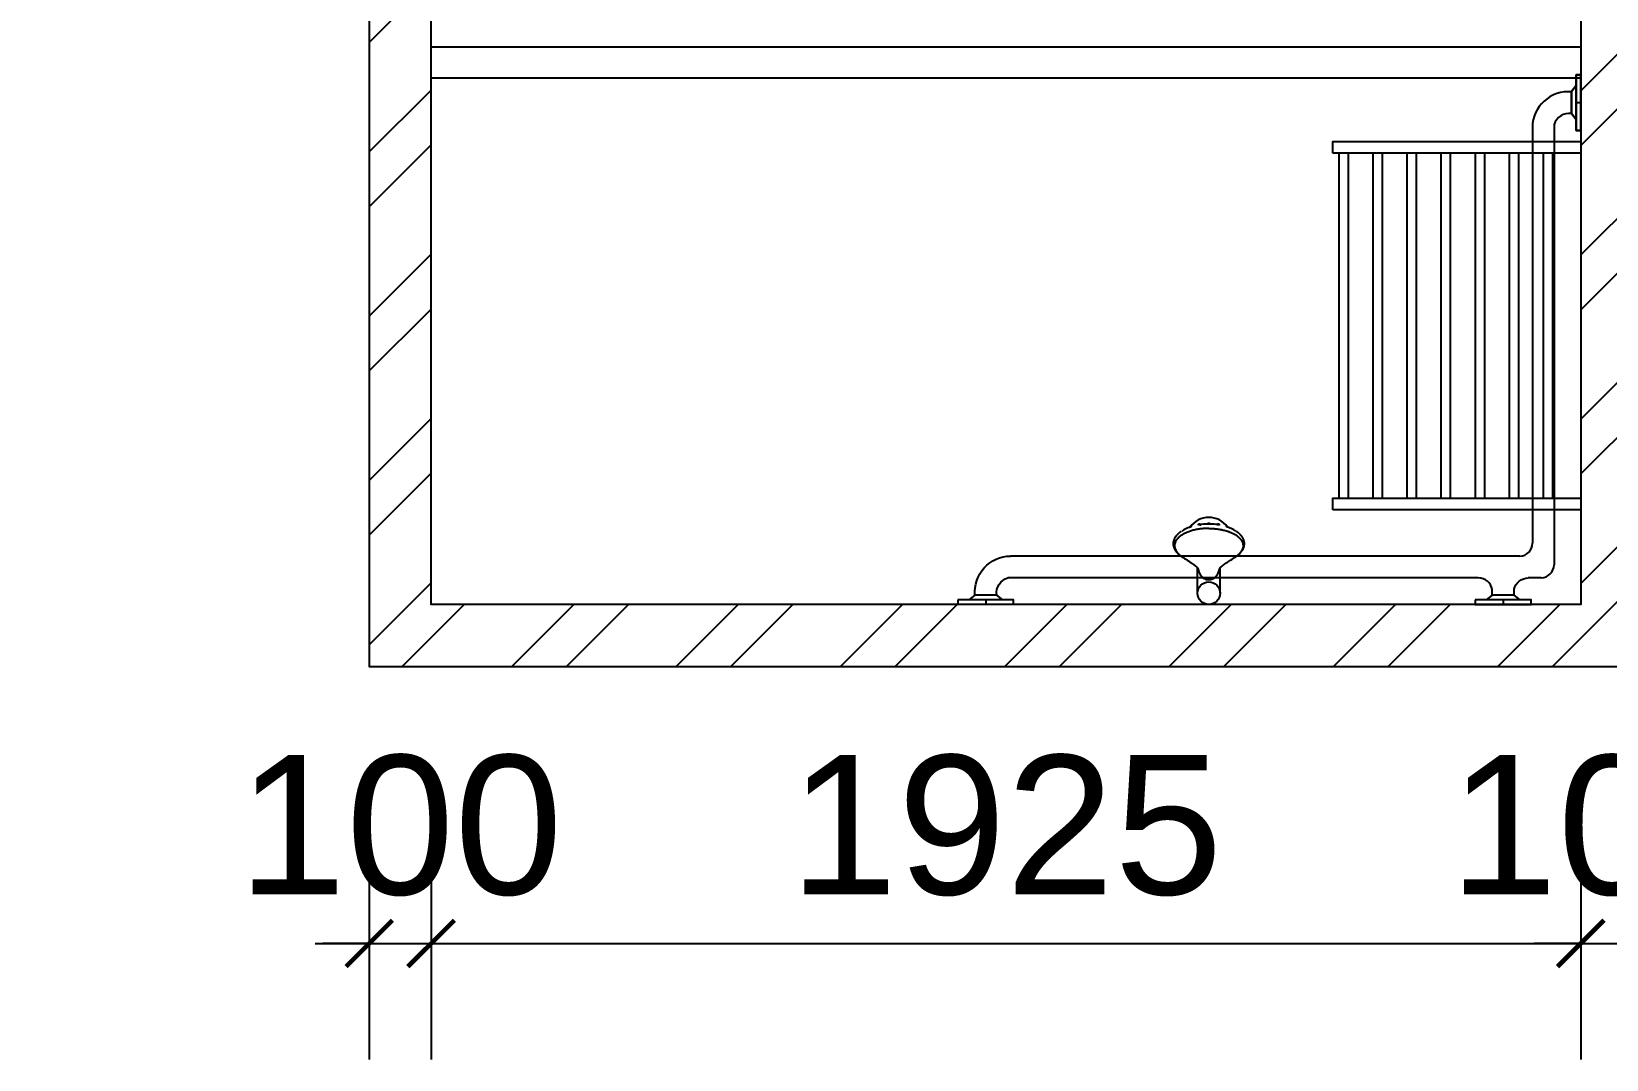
# Model space of a CAD drawing. Header units: millimetres. Extents: x 0 to 69068, y 299 to 37257.
# Drawn here: x 55625 to 58167, y 11558 to 13217 of the extents above; entities that cross this region are included whole.
import ezdxf

# ---------------------------------------------------------------- set-up
doc = ezdxf.new("R2010")
doc.units = ezdxf.units.MM
doc.layers.get('Defpoints').update_dxf_attribs({"color": 8})
for name, color, linetype in [('GBP Dim', 8, 'Continuous'), ('hatch', 8, 'Continuous'), ('LP-Sanitary', 8, 'Continuous'), ('WALL-NEW', 8, 'Continuous')]:
    doc.layers.add(name, color=color, linetype=linetype)
doc.styles.add('BH', font='arial.ttf')
doc.dimstyles.new('200 GBP', dxfattribs={"dimscale": 1.5, "dimtxt": 150, "dimasz": 50, "dimexe": 125, "dimexo": 50, "dimgap": 50, "dimtad": 1, "dimdec": 0, "dimzin": 0, "dimdsep": 46, "dimtxsty": 'BH', "dimblk": 'ARCHTICK', "dimcen": 0.09, "dimdle": 125, "dimclrd": 9, "dimclre": 9, "dimclrt": 1, "dimadec": 0, "dimazin": 0, "dimtfac": 1, "dimtdec": 0, "dimtix": 1, "dimtmove": 2, "dimatfit": 3, "dimldrblk": 'ARCHTICK', "dimfxl": 300, "dimfxlon": 1, "dimtolj": 1, "dimtzin": 0, "dimarcsym": 0})

# ---------------------------------------------------------------- blocks, each defined once
blk = doc.blocks.new('_ArchTick')
at = {"color": 0, "const_width": 0.1}
blk.add_lwpolyline([(0.5, 0.5), (-0.5, -0.5)], dxfattribs=at)
blk = doc.blocks.new('*D361')
at = {"layer": 'Defpoints', "color": 0, "transparency": 16777216}
for p in [(55640.9, 15472.5), (55200.5, 12292.4), (55640.9, 12292.4)]:
    blk.add_point(p, dxfattribs=at)
at = {"layer": 'GBP Dim', "color": 9, "lineweight": -2, "transparency": 16777216}
for p, q in [((55200.5, 15660), (55200.5, 12104.9)), ((55425.5, 15472.5), (55013, 15472.5)), ((55425.5, 12292.4), (55013, 12292.4))]:
    blk.add_line(p, q, dxfattribs=at)
at = {"layer": 'GBP Dim', "color": 9, "lineweight": -2, "transparency": 16777216, "xscale": 75, "yscale": 75, "zscale": 75}
for p, rotation in [((55200.5, 15472.5), 90), ((55200.5, 12292.4), 270)]:
    blk.add_blockref('_ArchTick', p, dxfattribs=dict(at, rotation=rotation))
at = {"layer": 'GBP Dim', "transparency": 16777216, "insert": (55010.5, 13882.5), "char_height": 225, "attachment_point": 5, "rotation": 90, "style": 'BH'}
blk.add_mtext('\\A1;3180', dxfattribs=at)
blk = doc.blocks.new('*D362')
at = {"layer": 'Defpoints', "color": 0, "transparency": 16777216}
for p in [(55640.9, 12292.4), (55200.5, 12192.4), (55640.9, 12192.4)]:
    blk.add_point(p, dxfattribs=at)
at = {"layer": 'GBP Dim', "color": 9, "lineweight": -2, "transparency": 16777216}
for p, q in [((55200.5, 12292.4), (55200.5, 12367.4)), ((55425.5, 12292.4), (55013, 12292.4)), ((55200.5, 12292.4), (55200.5, 12192.4)), ((55425.5, 12192.4), (55013, 12192.4)), ((55200.5, 12192.4), (55200.5, 12117.4))]:
    blk.add_line(p, q, dxfattribs=at)
at = {"layer": 'GBP Dim', "color": 9, "lineweight": -2, "transparency": 16777216, "xscale": 75, "yscale": 75, "zscale": 75}
for p, rotation in [((55200.5, 12292.4), 270), ((55200.5, 12192.4), 90)]:
    blk.add_blockref('_ArchTick', p, dxfattribs=dict(at, rotation=rotation))
at = {"layer": 'GBP Dim', "transparency": 16777216, "insert": (55010.6, 12242.4), "char_height": 225, "attachment_point": 5, "rotation": 90, "style": 'BH'}
blk.add_mtext('\\A1;100', dxfattribs=at)
blk = doc.blocks.new('*D392')
at = {"layer": 'Defpoints', "color": 0, "transparency": 16777216}
for p in [(56270, 12342.4), (56170, 12242.4), (56270, 11745.1)]:
    blk.add_point(p, dxfattribs=at)
at = {"layer": 'GBP Dim', "color": 9, "lineweight": -2, "transparency": 16777216}
for p, q in [((56170, 11970.1), (56170, 11557.6)), ((56270, 11970.1), (56270, 11557.6)), ((56170, 11745.1), (56095, 11745.1)), ((56170, 11745.1), (56270, 11745.1)), ((56270, 11745.1), (56345, 11745.1))]:
    blk.add_line(p, q, dxfattribs=at)
at = {"layer": 'GBP Dim', "color": 9, "lineweight": -2, "transparency": 16777216, "xscale": 75, "yscale": 75, "zscale": 75}
blk.add_blockref('_ArchTick', (56170, 11745.1), dxfattribs=at)
at = {"layer": 'GBP Dim', "color": 9, "lineweight": -2, "transparency": 16777216, "xscale": 75, "yscale": 75, "zscale": 75, "rotation": 180}
blk.add_blockref('_ArchTick', (56270, 11745.1), dxfattribs=at)
at = {"layer": 'GBP Dim', "transparency": 16777216, "insert": (56220, 11935), "char_height": 225, "attachment_point": 5, "style": 'BH'}
blk.add_mtext('\\A1;100', dxfattribs=at)
blk = doc.blocks.new('*D393')
at = {"layer": 'Defpoints', "color": 0, "transparency": 16777216}
for p in [(56270, 12342.4), (58125, 12342.4), (58125, 11745.1)]:
    blk.add_point(p, dxfattribs=at)
at = {"layer": 'GBP Dim', "color": 9, "lineweight": -2, "transparency": 16777216}
for p, q in [((56270, 11970.1), (56270, 11557.6)), ((58125, 11970.1), (58125, 11557.6)), ((56082.5, 11745.1), (58312.5, 11745.1))]:
    blk.add_line(p, q, dxfattribs=at)
at = {"layer": 'GBP Dim', "color": 9, "lineweight": -2, "transparency": 16777216, "xscale": 75, "yscale": 75, "zscale": 75, "rotation": 180}
blk.add_blockref('_ArchTick', (56270, 11745.1), dxfattribs=at)
at = {"layer": 'GBP Dim', "color": 9, "lineweight": -2, "transparency": 16777216, "xscale": 75, "yscale": 75, "zscale": 75}
blk.add_blockref('_ArchTick', (58125, 11745.1), dxfattribs=at)
at = {"layer": 'GBP Dim', "transparency": 16777216, "insert": (57197.5, 11935), "char_height": 225, "attachment_point": 5, "style": 'BH'}
blk.add_mtext('\\A1;1925', dxfattribs=at)
blk = doc.blocks.new('*D439')
at = {"layer": 'Defpoints', "color": 0, "transparency": 16777216}
for p in [(58225, 12422.5), (58125, 12342.4), (58225, 11745.1)]:
    blk.add_point(p, dxfattribs=at)
at = {"layer": 'GBP Dim', "color": 9, "lineweight": -2, "transparency": 16777216}
for p, q in [((58125, 11970.1), (58125, 11557.6)), ((58225, 11970.1), (58225, 11557.6)), ((58125, 11745.1), (58050, 11745.1)), ((58125, 11745.1), (58225, 11745.1)), ((58225, 11745.1), (58300, 11745.1))]:
    blk.add_line(p, q, dxfattribs=at)
at = {"layer": 'GBP Dim', "color": 9, "lineweight": -2, "transparency": 16777216, "xscale": 75, "yscale": 75, "zscale": 75}
blk.add_blockref('_ArchTick', (58125, 11745.1), dxfattribs=at)
at = {"layer": 'GBP Dim', "color": 9, "lineweight": -2, "transparency": 16777216, "xscale": 75, "yscale": 75, "zscale": 75, "rotation": 180}
blk.add_blockref('_ArchTick', (58225, 11745.1), dxfattribs=at)
at = {"layer": 'GBP Dim', "transparency": 16777216, "insert": (58175, 11935), "char_height": 225, "attachment_point": 5, "style": 'BH'}
blk.add_mtext('\\A1;100', dxfattribs=at)
blk = doc.blocks.new('A$C2F2D27C1')
at = {"layer": 'LP-Sanitary'}
for p, q in [((57.1, 100.4), (57.1, 100.4)), ((26.1, 16), (26.1, 15.8)), ((39.9, 12.4), (39.9, 11.7)), ((42.8, 11.3), (42.9, 11.9)), ((55.6, 10.8), (55.6, 10.1)), ((58.6, 10.1), (58.6, 10.8)), ((71.3, 11.9), (71.4, 11.3)), ((74.3, 11.7), (74.3, 12.4)), ((88.1, 15.8), (88.1, 16))]:
    blk.add_line(p, q, dxfattribs=at)
for centre, radius, start, end in [((56, 86.6), 13.6, 100.1465, 115.3849), ((57.1, 80.6), 19.7, 89.9947, 100.1148), ((57.1, 80.6), 19.7, 79.8852, 90.0053), ((58.2, 86.6), 13.6, 64.6157, 79.8535), ((55.7, 6.5), 70.9, 118.2604, 134.7002), ((58.4, 6.3), 71.1, 45.3251, 61.7143), ((49.1, 79.3), 67.4, 237.1416, 237.2243), ((49.1, 79.3), 67.4, 238.2692, 250.7368), ((57.1, 109.4), 98.6, 263.1175, 263.5175), ((57.2, 19.3), 9.65, 269.1611, 274.6046), ((57.1, 109.4), 98.6, 276.6143, 276.8058), ((71.1, 22.7), 11.8, 275.4244, 280.5244), ((85.1, 20.6), 5.83, 283.088, 289.0517), ((65.4, 78.6), 66.6, 289.1852, 302.0695)]:
    blk.add_arc(centre, radius, start, end, dxfattribs=at)
for centre, major_axis, ratio, start_param, end_param in [((24.5, 65.5), (2.2, -3.52), 0.53964, 3.157204, 3.252518), ((89.7, 65.5), (-2.2, -3.52), 0.539544, 3.030635, 3.125887), ((57.1, 36.9), (0, 36.9), 1, 2.183207, 4.100211), ((57.1, 36.1), (50.6, 0), 0.5, 4.373787, 5.050991)]:
    blk.add_ellipse(centre, major_axis=major_axis, ratio=ratio, start_param=start_param, end_param=end_param, dxfattribs=at)
for points, knots in [([(50.2, 99), (50.1, 98.9), (49.9, 98.8), (49.6, 98.6), (49.2, 98.4), (48.9, 98.3), (48.7, 98.1), (48.5, 98), (48.4, 97.9), (48.2, 97.8), (48, 97.7), (47.7, 97.5), (47.4, 97.2), (47, 97), (46.7, 96.7), (46.4, 96.4), (46.1, 96.2), (45.9, 95.9), (45.7, 95.7), (45.5, 95.5), (45.3, 95.3), (45, 95), (44.8, 94.6), (44.5, 94.3), (44.3, 94), (44.1, 93.8), (44, 93.6), (43.9, 93.4), (43.8, 93.3), (43.7, 93.2), (43.7, 93.1), (43.6, 93), (43.5, 92.8), (43.4, 92.7), (43.3, 92.5), (43.2, 92.3), (43.1, 92), (42.9, 91.7), (42.7, 91.3), (42.6, 91), (42.4, 90.6), (42.2, 90.3), (42.1, 89.9), (41.9, 89.6), (41.8, 89.2), (41.7, 88.9), (41.5, 88.6), (41.4, 88.3), (41.3, 88.1), (41.2, 87.8), (41.1, 87.6), (41, 87.3), (40.9, 87), (40.8, 86.6), (40.7, 86.3), (40.6, 85.9), (40.4, 85.5), (40.3, 85.2), (40.2, 84.8), (40.1, 84.5), (40, 84.1), (39.9, 83.8), (39.9, 83.6), (39.8, 83.4), (39.8, 83.2), (39.7, 83.1), (39.7, 83), (39.6, 82.8), (39.5, 82.6), (39.4, 82.4), (39.2, 82.1), (39, 81.8), (38.8, 81.5), (38.6, 81.1), (38.3, 80.8), (38.1, 80.6), (37.8, 80.3), (37.5, 79.9), (37.1, 79.5), (36.7, 79.1), (36.2, 78.7), (35.7, 78.3), (35.3, 78), (35, 77.7), (34.7, 77.4), (34.4, 77.2), (34, 76.9), (33.5, 76.5), (32.9, 76.1), (32.3, 75.6), (31.6, 75.1), (30.5, 74.4), (29, 73.4), (27, 72), (24.7, 70.5), (23.2, 69.6), (22.3, 69)], [0, 0, 0, 0, 0.00643, 0.017265, 0.026254, 0.033415, 0.03877, 0.041195, 0.04298, 0.044645, 0.04613, 0.048317, 0.053541, 0.0597, 0.065971, 0.072355, 0.078848, 0.086214, 0.093876, 0.102099, 0.110614, 0.119361, 0.128371, 0.13767, 0.145322, 0.151931, 0.156548, 0.15923, 0.161441, 0.164496, 0.168317, 0.173157, 0.180933, 0.190041, 0.200424, 0.212158, 0.234862, 0.258507, 0.282001, 0.305798, 0.329323, 0.352691, 0.376283, 0.397884, 0.418722, 0.438105, 0.455721, 0.471901, 0.487002, 0.499619, 0.511243, 0.524074, 0.538202, 0.553648, 0.570536, 0.588061, 0.605316, 0.622505, 0.639533, 0.656856, 0.673598, 0.688281, 0.701327, 0.712379, 0.718569, 0.725939, 0.735125, 0.746114, 0.758905, 0.771238, 0.782541, 0.793375, 0.802805, 0.811771, 0.819842, 0.827444, 0.833182, 0.839842, 0.847497, 0.855914, 0.863897, 0.870482, 0.875899, 0.880131, 0.88356, 0.887229, 0.892052, 0.897947, 0.903469, 0.909762, 0.916541, 0.923801, 0.939661, 0.957955, 0.978277, 1, 1, 1, 1]), ([(91.9, 69), (91.2, 69.5), (90, 70.2), (88.1, 71.4), (86.3, 72.6), (84.8, 73.6), (83.5, 74.5), (82.6, 75.1), (81.9, 75.6), (81.3, 76.1), (80.7, 76.5), (80.2, 76.9), (79.8, 77.2), (79.5, 77.4), (79.2, 77.7), (78.8, 78), (78.4, 78.3), (78, 78.7), (77.5, 79.2), (76.9, 79.7), (76.5, 80.2), (76.1, 80.6), (75.8, 80.9), (75.5, 81.3), (75.3, 81.6), (75, 82), (74.9, 82.3), (74.7, 82.6), (74.6, 82.8), (74.6, 83), (74.5, 83.1), (74.5, 83.2), (74.4, 83.3), (74.4, 83.5), (74.3, 83.7), (74.2, 84), (74.1, 84.3), (74, 84.6), (73.9, 85), (73.8, 85.4), (73.7, 85.8), (73.6, 86.2), (73.4, 86.6), (73.3, 86.9), (73.2, 87.2), (73.1, 87.4), (73.1, 87.6), (73, 87.8), (72.9, 88.1), (72.8, 88.4), (72.7, 88.7), (72.5, 89), (72.4, 89.4), (72.2, 89.7), (72, 90.1), (71.9, 90.4), (71.8, 90.7), (71.6, 91), (71.5, 91.3), (71.4, 91.6), (71.2, 91.8), (71.1, 92.1), (71, 92.3), (70.9, 92.5), (70.8, 92.6), (70.7, 92.8), (70.6, 92.9), (70.6, 93.1), (70.5, 93.2), (70.4, 93.3), (70.3, 93.4), (70.2, 93.6), (70.1, 93.7), (70, 93.9), (69.8, 94.1), (69.6, 94.4), (69.4, 94.7), (69.2, 95), (68.9, 95.3), (68.6, 95.6), (68.3, 95.9), (67.9, 96.3), (67.4, 96.8), (66.8, 97.2), (66.4, 97.5), (66.2, 97.7), (66.1, 97.8), (65.9, 97.9), (65.8, 97.9), (65.6, 98.1), (65.4, 98.2), (65.1, 98.4), (64.7, 98.6), (64.3, 98.8), (64.1, 98.9), (64, 99)], [0, 0, 0, 0, 0.017336, 0.034228, 0.049423, 0.063813, 0.076199, 0.083458, 0.090237, 0.096531, 0.102052, 0.107947, 0.112771, 0.11644, 0.119934, 0.124276, 0.129846, 0.136629, 0.144706, 0.155537, 0.164855, 0.172553, 0.181654, 0.191711, 0.20269, 0.214986, 0.229767, 0.240409, 0.251596, 0.261463, 0.270016, 0.277198, 0.283051, 0.292996, 0.304794, 0.318351, 0.333732, 0.35076, 0.367384, 0.387627, 0.406441, 0.424865, 0.443045, 0.459624, 0.471491, 0.482787, 0.492778, 0.502398, 0.51299, 0.529484, 0.547322, 0.567057, 0.588698, 0.611949, 0.635478, 0.659099, 0.677298, 0.695904, 0.714608, 0.733034, 0.75167, 0.770175, 0.787829, 0.798536, 0.808112, 0.816648, 0.8241, 0.830697, 0.835654, 0.839364, 0.841012, 0.843209, 0.846645, 0.851345, 0.857344, 0.864554, 0.872857, 0.880768, 0.888474, 0.902032, 0.914484, 0.926188, 0.93755, 0.948493, 0.951509, 0.953739, 0.954991, 0.955969, 0.957412, 0.95959, 0.964616, 0.971799, 0.981122, 0.992602, 1, 1, 1, 1]), ([(5.8, 56.8), (5.5, 56.5), (5, 55.9), (4.3, 55), (3.6, 54.2), (3.1, 53.4), (2.6, 52.7), (2.2, 51.9), (1.8, 51.2), (1.5, 50.5), (1.2, 49.9), (0.9, 49.2), (0.6, 48.5), (0.4, 47.7), (0.1, 46.8), (-0.1, 45.8), (-0.2, 44.9), (-0.3, 44), (-0.4, 43.1), (-0.4, 42.3), (-0.4, 41.6), (-0.3, 40.9), (-0.2, 40.2), (-0.1, 39.6), (0, 39), (0.1, 38.6), (0.2, 38.1), (0.3, 37.7), (0.4, 37.3), (0.5, 36.9), (0.6, 36.6), (0.7, 36.4), (0.7, 36.3), (0.8, 36.1), (1, 35.6), (1.4, 34.6), (2, 33.5), (2.6, 32.4), (3.2, 31.5), (3.7, 30.8), (4.2, 30.2), (4.5, 29.7), (5, 29.2), (5.5, 28.6), (6.2, 27.9), (6.9, 27.2), (7.6, 26.5), (8.3, 25.9), (8.9, 25.4), (9.5, 24.9), (10.1, 24.4), (10.8, 23.9), (11.7, 23.3), (12.2, 22.9), (12.6, 22.7)], [0, 0, 0, 0, 0.02708, 0.05762, 0.082806, 0.105745, 0.126909, 0.145917, 0.170893, 0.189953, 0.205777, 0.225775, 0.243376, 0.263959, 0.28913, 0.316536, 0.343165, 0.362529, 0.384611, 0.41028, 0.426373, 0.443723, 0.46169, 0.481553, 0.497299, 0.509569, 0.519293, 0.530191, 0.542998, 0.556155, 0.561903, 0.566733, 0.570576, 0.573494, 0.581515, 0.617213, 0.648342, 0.680275, 0.705715, 0.731231, 0.744135, 0.75897, 0.77611, 0.795799, 0.819694, 0.844092, 0.867276, 0.88852, 0.906941, 0.922091, 0.938882, 0.957645, 0.978106, 1, 1, 1, 1]), ([(57.1, 17.8), (56.1, 17.8), (55, 17.8), (53.3, 17.8), (52.7, 17.9), (51.8, 17.9), (51.4, 17.9), (51, 18), (50.8, 18), (50.6, 18), (50.5, 18), (50.4, 18), (50.3, 18), (50.3, 18), (50.3, 18), (50.2, 18), (50.2, 18), (50.2, 18), (50.2, 18), (50.2, 18), (50.2, 18), (50.2, 18), (50.2, 18), (50.2, 18), (50.2, 18), (50.2, 18), (50.1, 18), (50.1, 18), (50.1, 18), (50.1, 18), (50.1, 18), (50, 18), (50, 18), (49.8, 18), (49.7, 18), (49.4, 18.1), (49.2, 18.1), (48.6, 18.1), (48.3, 18.1), (47.7, 18.2), (47.6, 18.2), (47.3, 18.2), (47.2, 18.2), (47, 18.3), (47, 18.3), (46.9, 18.3), (46.9, 18.3), (46.8, 18.3), (46.8, 18.3), (46.8, 18.3), (46.8, 18.3), (46.7, 18.3), (46.7, 18.3), (46.7, 18.3), (46.6, 18.3), (46.6, 18.3), (46.5, 18.3), (46.4, 18.3), (46.3, 18.3), (46.1, 18.3), (45.9, 18.4), (45.5, 18.4), (45.2, 18.4), (44.6, 18.5), (44.3, 18.5), (43.9, 18.6), (43.8, 18.6), (43.6, 18.6), (43.6, 18.6), (43.5, 18.6), (43.5, 18.7), (43.4, 18.7), (43.4, 18.7), (43.4, 18.7), (43.4, 18.7), (43.4, 18.7), (43.4, 18.7), (43.4, 18.7), (43.3, 18.7), (43.3, 18.7), (43.3, 18.7), (43.2, 18.7), (43.2, 18.7), (43.1, 18.7), (43, 18.7), (42.8, 18.7), (42.6, 18.8), (42.2, 18.8), (41.9, 18.9), (41.1, 19), (40.5, 19.1), (39.4, 19.3), (38.9, 19.3), (38.1, 19.5), (37.8, 19.5), (37.4, 19.6), (37.3, 19.6), (37.1, 19.7), (37.1, 19.7), (37, 19.7), (36.9, 19.7), (36.9, 19.7), (36.9, 19.7), (36.8, 19.7), (36.8, 19.7), (36.8, 19.7), (36.8, 19.7), (36.8, 19.7), (36.8, 19.7), (36.8, 19.8), (36.7, 19.8), (36.7, 19.8), (36.7, 19.8), (36.6, 19.8), (36.6, 19.8), (36.4, 19.8), (36.3, 19.8), (36, 19.9), (35.8, 20), (35.1, 20.1), (34.6, 20.2), (33, 20.6), (31.8, 20.9), (29.2, 21.6), (28.1, 21.9), (26.6, 22.4), (26.2, 22.5), (25.6, 22.8), (25.4, 22.8), (25.1, 22.9), (25, 23), (24.9, 23), (24.8, 23), (24.8, 23), (24.7, 23), (24.7, 23.1), (24.7, 23.1), (24.7, 23.1), (24.7, 23.1), (24.7, 23.1), (24.7, 23.1), (24.6, 23.1), (24.6, 23.1), (24.5, 23.1), (24.5, 23.1), (24.4, 23.2), (24.4, 23.2), (24.2, 23.2), (24.1, 23.3), (23.7, 23.4), (23.5, 23.5), (22.8, 23.8), (22.4, 24), (21.5, 24.3), (21, 24.5), (20.4, 24.8), (20.1, 24.9), (19.8, 25.1), (19.7, 25.1), (19.5, 25.2), (19.5, 25.2), (19.4, 25.2), (19.4, 25.3), (19.3, 25.3), (19.3, 25.3), (19.3, 25.3), (19.3, 25.3), (19.3, 25.3), (19.3, 25.3), (19.3, 25.3), (19.2, 25.3), (19.2, 25.3), (19.2, 25.4), (19.1, 25.4), (19.1, 25.4), (19, 25.5), (18.9, 25.5), (18.6, 25.6), (18.5, 25.7), (17.9, 26), (17.6, 26.2), (16.8, 26.6), (16.3, 26.8), (15.7, 27.2), (15.5, 27.3), (15.1, 27.5), (15, 27.6), (14.8, 27.7), (14.8, 27.7), (14.7, 27.8), (14.7, 27.8), (14.6, 27.8), (14.6, 27.8), (13.5, 28.5), (12.7, 29), (11.7, 29.7), (11.4, 30), (11, 30.3), (10.9, 30.4), (10.7, 30.5), (10.6, 30.5), (10.6, 30.6), (10.5, 30.6), (10.5, 30.7), (10.5, 30.7), (10.4, 30.7), (10.4, 30.7), (10.3, 30.8), (10.2, 30.9), (10, 31.1), (9.9, 31.1), (9.5, 31.5), (9.3, 31.7), (8.7, 32.2), (8.4, 32.5), (7.9, 32.9), (7.7, 33.1), (7.5, 33.4), (7.4, 33.4), (7.3, 33.6), (7.2, 33.6), (7.2, 33.7), (7.1, 33.7), (7.1, 33.8), (7.1, 33.8), (7.1, 33.8), (7.1, 33.8), (7.1, 33.8), (7.1, 33.8), (6.5, 34.5), (6, 35), (5.3, 35.9), (5.1, 36.1), (4.9, 36.5), (4.8, 36.6), (4.7, 36.8), (4.6, 36.8), (4.6, 36.9), (4.6, 37), (4.5, 37), (4.5, 37), (4.5, 37), (4.5, 37), (4.5, 37.1), (4.5, 37.1), (4.5, 37.1), (4.5, 37.1), (4.2, 37.6), (3.9, 38.1), (3.4, 39), (3.3, 39.3), (3.1, 39.7), (3, 39.9), (2.9, 40.1), (2.9, 40.2), (2.9, 40.3), (2.8, 40.3), (2.8, 40.4), (2.8, 40.4), (2.8, 40.4), (2.8, 40.4), (2.8, 40.4), (2.8, 40.4), (2.8, 40.5), (2.8, 40.5), (2.8, 40.5), (2.8, 40.5), (2.8, 40.5), (2.8, 40.5), (2.8, 40.5), (2.8, 40.5), (2.8, 40.5), (2.8, 40.5), (2.8, 40.5), (2.8, 40.5), (2.8, 40.5), (2.8, 40.5), (2.7, 40.6), (2.7, 40.6), (2.7, 40.7), (2.7, 40.8), (2.6, 41), (2.5, 41.3), (2.3, 41.9), (2.2, 42.2), (2.1, 42.8), (2.1, 43), (2, 43.3), (2, 43.5), (2, 43.6), (1.9, 43.7), (1.9, 43.8), (1.9, 43.8), (1.9, 43.9), (1.9, 43.9), (1.9, 43.9), (1.9, 43.9), (1.9, 43.9), (1.9, 43.9), (1.9, 43.9), (1.9, 43.9), (1.8, 44.7), (1.8, 45.3), (1.8, 46.2), (1.8, 46.5), (1.9, 46.9), (1.9, 47), (1.9, 47.2), (1.9, 47.2), (1.9, 47.3), (1.9, 47.3), (1.9, 47.4), (1.9, 47.4), (1.9, 47.4), (1.9, 47.4), (1.9, 47.4), (1.9, 47.4), (1.9, 47.4), (1.9, 47.5), (2, 48.1), (2.1, 48.7), (2.3, 49.5), (2.4, 49.8), (2.5, 50.2), (2.6, 50.3), (2.7, 50.5), (2.7, 50.6), (2.7, 50.7), (2.7, 50.7), (2.7, 50.8), (2.7, 50.8), (2.8, 50.8), (2.8, 50.8), (2.8, 50.8), (2.8, 50.9), (3, 51.4), (3.2, 52), (3.7, 52.9), (3.8, 53.2), (4.1, 53.6), (4.2, 53.7), (4.3, 53.9), (4.3, 54), (4.4, 54.1), (4.4, 54.2), (4.5, 54.2), (4.5, 54.2), (4.5, 54.3), (4.5, 54.3), (4.7, 54.6), (4.9, 54.9), (5.2, 55.3), (5.3, 55.4), (5.4, 55.6), (5.5, 55.7), (5.5, 55.8), (5.6, 55.8), (5.6, 55.8), (5.6, 55.9), (5.6, 55.9), (5.6, 55.9), (5.7, 55.9), (5.7, 55.9), (5.7, 55.9), (5.7, 55.9), (6.2, 56.6), (6.6, 57.1), (7, 57.5)], [0, 0, 0, 0, 0.03125, 0.03125, 0.046875, 0.046875, 0.054688, 0.054688, 0.058594, 0.058594, 0.060547, 0.060547, 0.061523, 0.061523, 0.062012, 0.062012, 0.062256, 0.062256, 0.062378, 0.062378, 0.0625, 0.0625, 0.062622, 0.062622, 0.062744, 0.062744, 0.062988, 0.062988, 0.063477, 0.063477, 0.064453, 0.064453, 0.066406, 0.066406, 0.070312, 0.070312, 0.078125, 0.078125, 0.085937, 0.085937, 0.089844, 0.089844, 0.091797, 0.091797, 0.092773, 0.092773, 0.093262, 0.093262, 0.093506, 0.093506, 0.09375, 0.09375, 0.094238, 0.094238, 0.094727, 0.094727, 0.095703, 0.095703, 0.097656, 0.097656, 0.101563, 0.101563, 0.109375, 0.109375, 0.117187, 0.117187, 0.121094, 0.121094, 0.123047, 0.123047, 0.124023, 0.124023, 0.124512, 0.124512, 0.124756, 0.124756, 0.125, 0.125, 0.125488, 0.125488, 0.125977, 0.125977, 0.126953, 0.126953, 0.128906, 0.128906, 0.132812, 0.132812, 0.140625, 0.140625, 0.15625, 0.15625, 0.171875, 0.171875, 0.179688, 0.179688, 0.183594, 0.183594, 0.185547, 0.185547, 0.186523, 0.186523, 0.187012, 0.187012, 0.187256, 0.187256, 0.1875, 0.1875, 0.187988, 0.187988, 0.188477, 0.188477, 0.189453, 0.189453, 0.191406, 0.191406, 0.195313, 0.195313, 0.203125, 0.203125, 0.21875, 0.21875, 0.25, 0.25, 0.28125, 0.28125, 0.296875, 0.296875, 0.304687, 0.304687, 0.308594, 0.308594, 0.310547, 0.310547, 0.311523, 0.311523, 0.312012, 0.312012, 0.312256, 0.312256, 0.3125, 0.3125, 0.313477, 0.313477, 0.314453, 0.314453, 0.316406, 0.316406, 0.320312, 0.320312, 0.328125, 0.328125, 0.34375, 0.34375, 0.359375, 0.359375, 0.367188, 0.367188, 0.371094, 0.371094, 0.373047, 0.373047, 0.374023, 0.374023, 0.374512, 0.374512, 0.374756, 0.374756, 0.375, 0.375, 0.375977, 0.375977, 0.376953, 0.376953, 0.378906, 0.378906, 0.382813, 0.382813, 0.390625, 0.390625, 0.40625, 0.40625, 0.421875, 0.421875, 0.429688, 0.429688, 0.433594, 0.433594, 0.435547, 0.435547, 0.436523, 0.436523, 0.4375, 0.4375, 0.46875, 0.46875, 0.484375, 0.484375, 0.492188, 0.492188, 0.496094, 0.496094, 0.498047, 0.498047, 0.499023, 0.499023, 0.5, 0.5, 0.507812, 0.507812, 0.515625, 0.515625, 0.53125, 0.53125, 0.546875, 0.546875, 0.554688, 0.554688, 0.558594, 0.558594, 0.560547, 0.560547, 0.561523, 0.561523, 0.562012, 0.562012, 0.562256, 0.562256, 0.5625, 0.5625, 0.59375, 0.59375, 0.609375, 0.609375, 0.617188, 0.617188, 0.621094, 0.621094, 0.623047, 0.623047, 0.624023, 0.624023, 0.624512, 0.624512, 0.624756, 0.624756, 0.625, 0.625, 0.65625, 0.65625, 0.671875, 0.671875, 0.679688, 0.679688, 0.683594, 0.683594, 0.685547, 0.685547, 0.686523, 0.686523, 0.687012, 0.687012, 0.687256, 0.687256, 0.687378, 0.687378, 0.6875, 0.6875, 0.687744, 0.687744, 0.687988, 0.687988, 0.688477, 0.688477, 0.689453, 0.689453, 0.691406, 0.691406, 0.695313, 0.695313, 0.703125, 0.703125, 0.71875, 0.71875, 0.734375, 0.734375, 0.742188, 0.742188, 0.746094, 0.746094, 0.748047, 0.748047, 0.749023, 0.749023, 0.749512, 0.749512, 0.749756, 0.749756, 0.749878, 0.749878, 0.75, 0.75, 0.78125, 0.78125, 0.796875, 0.796875, 0.804688, 0.804688, 0.808594, 0.808594, 0.810547, 0.810547, 0.811523, 0.811523, 0.812012, 0.812012, 0.812256, 0.812256, 0.8125, 0.8125, 0.84375, 0.84375, 0.859375, 0.859375, 0.867188, 0.867188, 0.871094, 0.871094, 0.873047, 0.873047, 0.874023, 0.874023, 0.874512, 0.874512, 0.875, 0.875, 0.90625, 0.90625, 0.921875, 0.921875, 0.929688, 0.929688, 0.933594, 0.933594, 0.935547, 0.935547, 0.936523, 0.936523, 0.9375, 0.9375, 0.953125, 0.953125, 0.960938, 0.960938, 0.964844, 0.964844, 0.966797, 0.966797, 0.967773, 0.967773, 0.968262, 0.968262, 0.968506, 0.968506, 0.96875, 0.96875, 1, 1, 1, 1]), ([(57.1, 17.8), (57.9, 17.8), (59.4, 17.8), (61.7, 17.9), (64.4, 18), (67.5, 18.3), (72, 18.8), (77.5, 19.7), (83.8, 21.2), (89.7, 23), (95, 25.3), (99.8, 27.8), (103.9, 30.7), (107.3, 33.8), (109.8, 37), (111.6, 40.4), (112.4, 43.9), (112.4, 46.9), (112, 49.2), (111.4, 51.1), (110.4, 53.2), (109, 55.4), (107.8, 56.8), (107.2, 57.5)], [0, 0, 0, 0, 0.020905, 0.041695, 0.062465, 0.093784, 0.124734, 0.187495, 0.24924, 0.31146, 0.37407, 0.436449, 0.49948, 0.562611, 0.625209, 0.687746, 0.7502, 0.812848, 0.843899, 0.87421, 0.917657, 0.959482, 1, 1, 1, 1]), ([(101.7, 22.7), (102.1, 23), (102.8, 23.4), (103.8, 24.2), (104.6, 24.8), (105.4, 25.5), (106.2, 26.2), (107.1, 27), (107.9, 27.7), (108.6, 28.5), (109.1, 29.1), (109.6, 29.7), (110, 30.2), (110.4, 30.7), (110.8, 31.3), (111.3, 32), (111.8, 32.7), (112.3, 33.6), (112.7, 34.5), (113.1, 35.3), (113.3, 35.9), (113.6, 36.6), (113.7, 37.1), (113.9, 37.6), (114, 38.2), (114.2, 38.8), (114.4, 39.6), (114.5, 40.5), (114.6, 41.5), (114.6, 42.4), (114.6, 43.2), (114.6, 43.8), (114.5, 44.3), (114.4, 44.9), (114.4, 45.5), (114.2, 46.2), (114.1, 46.9), (113.9, 47.6), (113.7, 48.3), (113.4, 48.9), (113.2, 49.5), (112.9, 50.1), (112.6, 50.8), (112.2, 51.6), (111.7, 52.5), (111.1, 53.4), (110.6, 54.2), (110.1, 54.8), (109.6, 55.5), (109, 56.2), (108.6, 56.6), (108.4, 56.8)], [0, 0, 0, 0, 0.027627, 0.052817, 0.075015, 0.094562, 0.119233, 0.149133, 0.174414, 0.200139, 0.221237, 0.239499, 0.255206, 0.268767, 0.288381, 0.307115, 0.328469, 0.353556, 0.381925, 0.402512, 0.424837, 0.435032, 0.450275, 0.466691, 0.4807, 0.495975, 0.517905, 0.546769, 0.572603, 0.596165, 0.617074, 0.631757, 0.645018, 0.65756, 0.67508, 0.692868, 0.710865, 0.732527, 0.750845, 0.766092, 0.781937, 0.799274, 0.818101, 0.83988, 0.867609, 0.900805, 0.918076, 0.936581, 0.958493, 0.980342, 1, 1, 1, 1]), ([(26.1, 15.8), (26.1, 15.8), (26.1, 15.7), (26.5, 15.5), (27.1, 15.3), (27.7, 15.1), (27.9, 15.1)], [0.7140077, 0.7140077, 0.7140077, 0.7140077, 0.7694407, 0.8364837, 0.9103463, 1, 1, 1, 1]), ([(26.1, 15.8), (26.1, 15.8), (26.1, 15.7), (26.2, 15.5), (26.4, 15.4), (26.6, 15.3), (26.9, 15.2), (27.2, 15), (27.5, 15), (27.7, 14.9), (27.7, 14.9)], [0, 0, 0, 0, 0.084016, 0.169293, 0.366105, 0.485454, 0.619588, 0.769727, 0.92451, 1, 1, 1, 1]), ([(27.7, 14.9), (27.8, 14.9), (27.9, 14.9), (28.2, 14.8), (28.5, 14.8), (28.7, 14.8), (28.9, 14.9), (29, 15), (29, 15.1), (29, 15.1)], [0, 0, 0, 0, 0.080544, 0.235197, 0.504736, 0.740201, 0.86675, 0.933448, 1, 1, 1, 1]), ([(27.9, 15.1), (28.2, 15), (28.6, 15), (28.9, 15), (29, 15.1), (29, 15.1)], [0, 0, 0, 0, 0.0842941, 0.167677, 0.1804601, 0.1804601, 0.1804601, 0.1804601]), ([(39.9, 11.7), (39.9, 11.6), (39.9, 11.6), (40, 11.5), (40.1, 11.4), (40.2, 11.3), (40.4, 11.2), (40.6, 11.2), (40.9, 11.1), (41.2, 11.1), (41.3, 11.1), (41.4, 11)], [0, 0, 0, 0, 0.060788, 0.118723, 0.173902, 0.31619, 0.476536, 0.617573, 0.771804, 0.937365, 1, 1, 1, 1]), ([(42.8, 11.3), (42.8, 11.2), (42.5, 11.2), (41.5, 11.3), (41, 11.3), (40.3, 11.5), (40, 11.6), (40, 11.6)], [0.5355727, 0.5355727, 0.5355727, 0.5355727, 0.75, 0.75, 0.875, 0.875, 1, 1, 1, 1]), ([(41.4, 11), (41.5, 11), (41.6, 11), (41.9, 11), (42.2, 11), (42.4, 10.9), (42.6, 11), (42.8, 11.1), (42.8, 11.2), (42.8, 11.3), (42.8, 11.3)], [0, 0, 0, 0, 0.095168, 0.241595, 0.376318, 0.613304, 0.809885, 0.904648, 0.952741, 1, 1, 1, 1]), ([(42.8, 11.7), (42.9, 11.7), (43.1, 11.6), (43.5, 11.5), (43.8, 11.5), (43.9, 11.5), (44, 11.5)], [0.4459966, 0.4459966, 0.4459966, 0.4459966, 0.64102, 0.7805881, 0.9312594, 1, 1, 1, 1]), ([(44, 11.5), (44, 11.5), (44.2, 11.5), (44.5, 11.4), (44.8, 11.5), (45, 11.5), (45.1, 11.5), (45.1, 11.6)], [0, 0, 0, 0, 0.083711, 0.23085, 0.4829849, 0.693919, 0.7621593, 0.7621593, 0.7621593, 0.7621593]), ([(55.6, 10.1), (55.6, 10.1), (55.8, 10), (56.3, 9.9), (57, 9.9), (57.8, 9.9), (58.2, 10), (58.3, 10)], [0.6000425, 0.6000425, 0.6000425, 0.6000425, 0.674324, 0.7694407, 0.8364837, 0.9103463, 1, 1, 1, 1]), ([(55.6, 10.1), (55.6, 10.1), (55.6, 10), (55.7, 9.9), (55.8, 9.8), (56, 9.7), (56.2, 9.7), (56.5, 9.7), (56.8, 9.7), (57, 9.7), (57.1, 9.7), (57.1, 9.7)], [0, 0, 0, 0, 0.041678, 0.08561, 0.180503, 0.422606, 0.563498, 0.703594, 0.842443, 0.98001, 1, 1, 1, 1]), ([(58, 9.7), (57.9, 9.7), (57.7, 9.7), (57.4, 9.7), (57.2, 9.7), (57.2, 9.7)], [0, 0, 0, 0, 0.0589618, 0.1154189, 0.1315951, 0.1315951, 0.1315951, 0.1315951]), ([(58, 9.7), (58, 9.7), (58.2, 9.7), (58.4, 9.8), (58.5, 9.9), (58.6, 10), (58.6, 10.1)], [0, 0, 0, 0, 0.078021, 0.561619, 0.787088, 1, 1, 1, 1]), ([(58.3, 10), (58.5, 10), (58.6, 10.1), (58.6, 10.1), (58.6, 10.1)], [0, 0, 0, 0, 0.08429414, 0.09891791, 0.09891791, 0.09891791, 0.09891791]), ([(69.1, 11.6), (69.1, 11.6), (69.2, 11.5), (69.3, 11.5), (69.5, 11.4), (69.9, 11.4), (70.2, 11.5), (70.6, 11.5), (70.7, 11.5), (70.8, 11.6)], [0.1580896, 0.1580896, 0.1580896, 0.1580896, 0.1897387, 0.336927, 0.4569929, 0.609062, 0.790039, 0.8912326, 1, 1, 1, 1]), ([(70.9, 11.8), (70.8, 11.8), (70.8, 11.8), (70.4, 11.7), (70, 11.7), (69.7, 11.7)], [0, 0, 0, 0, 0.0358635, 0.0358635, 0.2532969, 0.2532969, 0.2532969, 0.2532969]), ([(70.9, 11.8), (70.9, 11.7), (70.9, 11.6), (70.8, 11.6), (70.8, 11.5), (70.8, 11.6)], [0, 0, 0, 0, 0.5, 0.5, 1, 1, 1, 1]), ([(70.8, 11.5), (71, 11.6), (71.2, 11.6), (71.3, 11.7), (71.4, 11.7)], [0, 0, 0, 0, 0.3129196, 0.3949342, 0.3949342, 0.3949342, 0.3949342]), ([(70.9, 11.8), (71, 11.8), (71.2, 11.8), (71.3, 11.9), (71.4, 11.9)], [0, 0, 0, 0, 0.0659873, 0.1277827, 0.1277827, 0.1277827, 0.1277827]), ([(73.3, 11.4), (73.3, 11.3), (73.2, 11.3), (72.7, 11.3), (72.3, 11.2), (72, 11.2), (71.7, 11.2), (71.5, 11.2), (71.4, 11.3), (71.4, 11.3), (71.4, 11.3)], [0.0000438, 0.0000438, 0.0000438, 0.0000438, 0.051409, 0.051409, 0.301565, 0.301565, 0.301565, 0.5517211, 0.5517211, 0.6286063, 0.6286063, 0.6286063, 0.6286063]), ([(71.4, 11.3), (71.4, 11.2), (71.4, 11.2), (71.4, 11.1), (71.5, 11), (71.7, 10.9), (71.8, 11), (72, 11), (72.2, 11), (72.2, 11)], [0, 0, 0, 0, 0.080258, 0.159488, 0.235101, 0.30751, 0.628844, 0.845859, 1, 1, 1, 1]), ([(72.3, 11), (72.5, 11), (72.8, 11), (73.1, 11.1), (73.2, 11.1), (73.2, 11.1)], [0.701846, 0.701846, 0.701846, 0.701846, 0.9486754, 0.9486754, 1, 1, 1, 1]), ([(73.2, 11.1), (73.4, 11.1), (73.5, 11.2), (73.8, 11.2), (74.1, 11.3), (74.2, 11.5), (74.3, 11.6), (74.3, 11.6), (74.3, 11.7)], [0, 0, 0, 0, 0.184764, 0.353889, 0.644102, 0.861185, 0.939813, 1, 1, 1, 1]), ([(73.2, 11.1), (73.3, 11.1), (73.3, 11.1), (73.3, 11.2), (73.3, 11.3), (73.3, 11.4)], [0, 0, 0, 0, 0.5, 0.5, 1, 1, 1, 1]), ([(73.3, 11.4), (73.4, 11.4), (73.6, 11.4), (73.9, 11.5), (74.1, 11.6), (74.3, 11.6), (74.3, 11.7), (74.3, 11.7)], [0, 0, 0, 0, 0.0661142, 0.1389299, 0.217962, 0.303717, 0.3849532, 0.3849532, 0.3849532, 0.3849532]), ([(85.2, 15), (85.2, 15), (85.3, 14.9), (85.4, 14.8), (85.6, 14.8), (85.9, 14.8), (86.2, 14.8), (86.4, 14.9), (86.4, 14.9)], [0.0635209, 0.0635209, 0.0635209, 0.0635209, 0.1157815, 0.2142711, 0.4322824, 0.7391428, 0.9125971, 1, 1, 1, 1]), ([(86.3, 15.1), (85.9, 15), (85.6, 15), (85.4, 15), (85.4, 15), (85.3, 15)], [0, 0, 0, 0, 0.125, 0.125, 0.1577574, 0.1577574, 0.1577574, 0.1577574]), ([(88.1, 15.8), (88.1, 15.8), (88.1, 15.8), (88, 15.7), (87.8, 15.5), (87, 15.3), (86.6, 15.2), (86.3, 15.1)], [0.7161814, 0.7161814, 0.7161814, 0.7161814, 0.75, 0.75, 0.875, 0.875, 1, 1, 1, 1]), ([(87, 15.1), (87.1, 15.1), (87.2, 15.1), (87.4, 15.2), (87.7, 15.3), (87.9, 15.5), (88.1, 15.7), (88.1, 15.8), (88.1, 15.8)], [0, 0, 0, 0, 0.081769, 0.248364, 0.411988, 0.715251, 0.858948, 1, 1, 1, 1])]:
    blk.add_open_spline(points, degree=3, knots=knots, dxfattribs=at)
for points in [[(12.3, 22.9), (12.4, 22.8), (12.5, 22.8), (12.6, 22.7)], [(40, 11.6), (39.9, 11.6), (39.9, 11.7), (39.9, 11.7)], [(86.5, 14.9), (86.7, 14.9), (86.9, 15), (87, 15.1)], [(101.9, 22.9), (101.8, 22.8), (101.7, 22.8), (101.6, 22.7)]]:
    blk.add_open_spline(points, degree=3, dxfattribs=at)

msp = doc.modelspace()

# ---------------------------------------------------------------- hatches: boundary and pattern name
at = {"layer": 'hatch'}
h = msp.add_hatch(dxfattribs=at)
h.set_pattern_fill('ANSI32', color=256, scale=500, style=0)
h.set_pattern_definition([(45, (57809.3, -1247.66), (-132.5825, 132.5825), []), (45, (57897.68, -1247.66), (-132.5825, 132.5825), [])])
edge = h.paths.add_edge_path()
edge.add_line((59550, 15572.5), (59750, 15572.5))
edge.add_line((59750, 15572.5), (59750, 15472.5))
edge.add_line((59750, 15472.5), (59700, 15472.5))
edge.add_line((59700, 15472.5), (59700, 14773.1))
edge.add_line((59700, 14773.1), (59700, 14072.6))
edge.add_line((59700, 14072.6), (59600, 14072.6))
edge.add_line((59600, 14072.6), (59600, 14772.4))
edge.add_line((59600, 14772.4), (58625, 14772.4))
edge.add_line((58625, 14772.4), (58625, 14872.5))
edge.add_line((58625, 14872.5), (59600, 14872.5))
edge.add_line((59600, 14872.5), (59600, 15472.5))
edge.add_line((59600, 15472.5), (59550, 15472.5))
edge.add_line((59550, 15472.5), (59550, 15572.5))
edge = h.paths.add_edge_path()
edge.add_line((57925, 15472.5), (57925, 14272.5))
edge.add_line((57925, 14272.5), (58125, 14272.5))
edge.add_line((58125, 14272.5), (58125, 12292.4))
edge.add_line((58125, 12292.4), (56270, 12292.4))
edge.add_line((56270, 12292.4), (56270, 13372.4))
edge.add_line((56270, 13372.4), (56170, 13372.4))
edge.add_line((56170, 13372.4), (56170, 12192.4))
edge.add_line((56170, 12192.4), (58525, 12192.4))
edge.add_line((58525, 12192.4), (58525, 12192.4))
edge.add_line((58525, 12192.4), (58625, 12192.4))
edge.add_line((58625, 12192.4), (58625, 12322.5))
edge.add_line((58625, 12322.5), (59700, 12322.5))
edge.add_line((59700, 12322.5), (59700, 13322.6))
edge.add_line((59700, 13322.6), (59600, 13322.6))
edge.add_line((59600, 13322.6), (59600, 12422.5))
edge.add_line((59600, 12422.5), (58225, 12422.5))
edge.add_line((58225, 12422.5), (58225, 14272.5))
edge.add_line((58225, 14272.5), (58625, 14272.5))
edge.add_line((58625, 14272.5), (58625, 14572.5))
edge.add_line((58625, 14572.5), (58525, 14572.5))
edge.add_line((58525, 14572.5), (58525, 14372.5))
edge.add_line((58525, 14372.5), (58025, 14372.5))
edge.add_line((58025, 14372.5), (58025, 15572.5))
edge.add_line((58025, 15572.5), (55800, 15572.5))
edge.add_line((55800, 15572.5), (55800, 15472.5))
edge.add_line((55800, 15472.5), (56170, 15472.5))
edge.add_line((56170, 15472.5), (56170, 14322.4))
edge.add_line((56170, 14322.4), (56270, 14322.4))
edge.add_line((56270, 14322.4), (56270, 15472.5))
edge.add_line((56270, 15472.5), (57925, 15472.5))

# ---------------------------------------------------------------- linework, layer by layer
at = {"layer": 'LP-Sanitary', "ltscale": 150}
for p, q in [((56270, 13142.5), (58125, 13142.5)), ((57735, 12464), (57735, 13021)), ((57750, 12464), (57750, 13021)), ((57790, 12464), (57790, 13021)), ((57805, 12464), (57805, 13021)), ((57845, 12464), (57845, 13021)), ((57860, 12464), (57860, 13021)), ((57900, 12464), (57900, 13021)), ((57900, 12464), (57900, 13021)), ((57915, 12464), (57915, 13021)), ((57915, 12464), (57915, 13021)), ((57955, 12464), (57955, 13021)), ((57970, 12464), (57970, 13021)), ((58010, 12464), (58010, 13021)), ((58025, 12464), (58025, 13021)), ((58065, 12464), (58065, 13021)), ((58080, 12464), (58080, 13021))]:
    msp.add_line(p, q, dxfattribs=at)
at = {"layer": 'LP-Sanitary', "ltscale": 100}
msp.add_line((57449.4, 13142.5), (58116.1, 13142.5), dxfattribs=at)
msp.add_line((57449.4, 13142.5), (58116.1, 13142.5), dxfattribs=at)
at = {"layer": 'LP-Sanitary'}
for p, q in [((57506.8, 12310.6), (57506.8, 12351)), ((57543.2, 12310.6), (57543.2, 12351.5)), ((57982.1, 12307.5), (57982.1, 12316.3)), ((58017.5, 12307.5), (58017.5, 12316.8))]:
    msp.add_line(p, q, dxfattribs=at)
for points in [[(56270, 13192.5), (58125, 13192.5), (58125, 12292.4), (56270, 12292.4)], [(58117.6, 13057.7), (58125, 13057.7), (58125, 13147.7), (58117.6, 13147.7)], [(58117.6, 13147.7), (58125, 13147.7), (58125, 13057.7), (58117.6, 13057.7)], [(57119.9, 12300), (57119.9, 12292.6), (57209.9, 12292.6), (57209.9, 12300)], [(57954.8, 12300), (57954.8, 12292.5), (58044.8, 12292.5), (58044.8, 12300)]]:
    msp.add_lwpolyline(points, close=True, dxfattribs=at)
at = {"layer": 'LP-Sanitary', "extrusion": (0, 0, -1)}
for points in [[(-58110.1, 13120.1, -0.432835), (-58046.9, 13062.8)], [(-58110.1, 13085, -0.365735), (-58082.1, 13067.1)], [(-58026.8, 12370.1, -0.381939), (-58047.3, 12391.1)], [(-57147.5, 12307.4, 0.432835), (-57204.8, 12370.6)], [(-58061.2, 12335.1, -0.386782), (-58082.1, 12356.1)], [(-57182.6, 12307.5, 0.365735), (-57200.5, 12335.5)], [(-57982.1, 12316.3, -0.364664), (-57959.6, 12335.2)], [(-58017.5, 12316.8, 0.353324), (-58040.2, 12335.1)]]:
    msp.add_lwpolyline(points, format="xyb", dxfattribs=at)
at = {"layer": 'LP-Sanitary'}
for points in [[(58117.6, 13130.3), (58110.1, 13120.4), (58110.1, 13085), (58117.7, 13075.3)], [(58117.6, 13075.1), (58110.1, 13085), (58110.1, 13120.4), (58117.7, 13130.2)], [(58117.7, 13102.7), (58125, 13102.7)], [(58082.1, 13067.1), (58082.1, 12356.1)], [(58046.9, 13062.8), (58047.3, 12391.1)], [(58026.8, 12370.1), (57204.8, 12370.6)], [(57959.6, 12335.2), (57200.5, 12335.5)], [(58061.4, 12335.1), (58040.2, 12335.1)], [(57192.5, 12300), (57182.6, 12307.5), (57147.2, 12307.5), (57137.5, 12299.8)], [(58027.4, 12300), (58017.5, 12307.5), (57982.1, 12307.5), (57972.4, 12299.8)], [(57164.9, 12299.8), (57164.9, 12292.6)], [(57999.8, 12299.8), (57999.8, 12292.5)]]:
    msp.add_lwpolyline(points, dxfattribs=at)
at = {"layer": 'LP-Sanitary', "ltscale": 150}
for points in [[(57725, 13021), (57725, 13040), (58125, 13040), (58125, 13021)], [(57725, 12445), (57725, 12464), (58125, 12464), (58125, 12445)]]:
    msp.add_lwpolyline(points, close=True, dxfattribs=at)
at = {"layer": 'LP-Sanitary'}
msp.add_circle((57525, 12310.6), 18.2, dxfattribs=at)
at = {"layer": 'WALL-NEW'}
msp.add_lwpolyline([(57925, 15472.5), (57925, 14272.5), (58125, 14272.5), (58125, 12292.4), (56270, 12292.4), (56270, 13372.4), (56170, 13372.4), (56170, 12192.4), (58525, 12192.4), (58525, 12192.4), (58625, 12192.4), (58625, 12322.5), (59700, 12322.5), (59700, 13322.6), (59600, 13322.6), (59600, 12422.5), (58225, 12422.5), (58225, 14272.5), (58625, 14272.5), (58625, 14572.5)], dxfattribs=at)

# ---------------------------------------------------------------- block references
at = {"layer": 'LP-Sanitary', "rotation": 180}
msp.add_blockref('A$C2F2D27C1', (57581.9, 12432.9), dxfattribs=at)

# ---------------------------------------------------------------- dimensions: what is measured, and where the dimension line sits
at = {"layer": 'GBP Dim'}
for base, p1, p2, picture, middle in [((55200.5, 12292.4), (55640.9, 15472.5), (55640.9, 12292.4), '*D361', (55010.5, 13882.5)), ((55200.5, 12192.4), (55640.9, 12292.4), (55640.9, 12192.4), '*D362', (55010.6, 12242.4))]:
    dim = msp.add_linear_dim(base=base, p1=p1, p2=p2, angle=90, dimstyle='200 GBP', override={"dimclrt": 256, "dimfxl": 150}, dxfattribs=at)
    dim.commit()
    dim.dimension.update_dxf_attribs({"geometry": picture, "text_midpoint": middle})
for base, p1, p2, picture, middle in [((58225, 11745.1), (58125, 12342.4), (58225, 12422.5), '*D439', (58175, 11935)), ((56270, 11745.1), (56170, 12242.4), (56270, 12342.4), '*D392', (56220, 11935))]:
    dim = msp.add_linear_dim(base=base, p1=p1, p2=p2, dimstyle='200 GBP', override={"dimclrt": 256, "dimfxl": 150}, dxfattribs=at)
    dim.commit()
    dim.dimension.update_dxf_attribs({"geometry": picture, "text_midpoint": middle})
dim = msp.add_linear_dim(base=(58125, 11745.1), p1=(56270, 12342.4), p2=(58125, 12342.4), text='1925', dimstyle='200 GBP', override={"dimclrt": 256, "dimfxl": 150}, dxfattribs=at)
dim.commit()
dim.dimension.update_dxf_attribs({"geometry": '*D393', "text_midpoint": (57197.5, 11935)})

doc.saveas('drawing.dxf')
